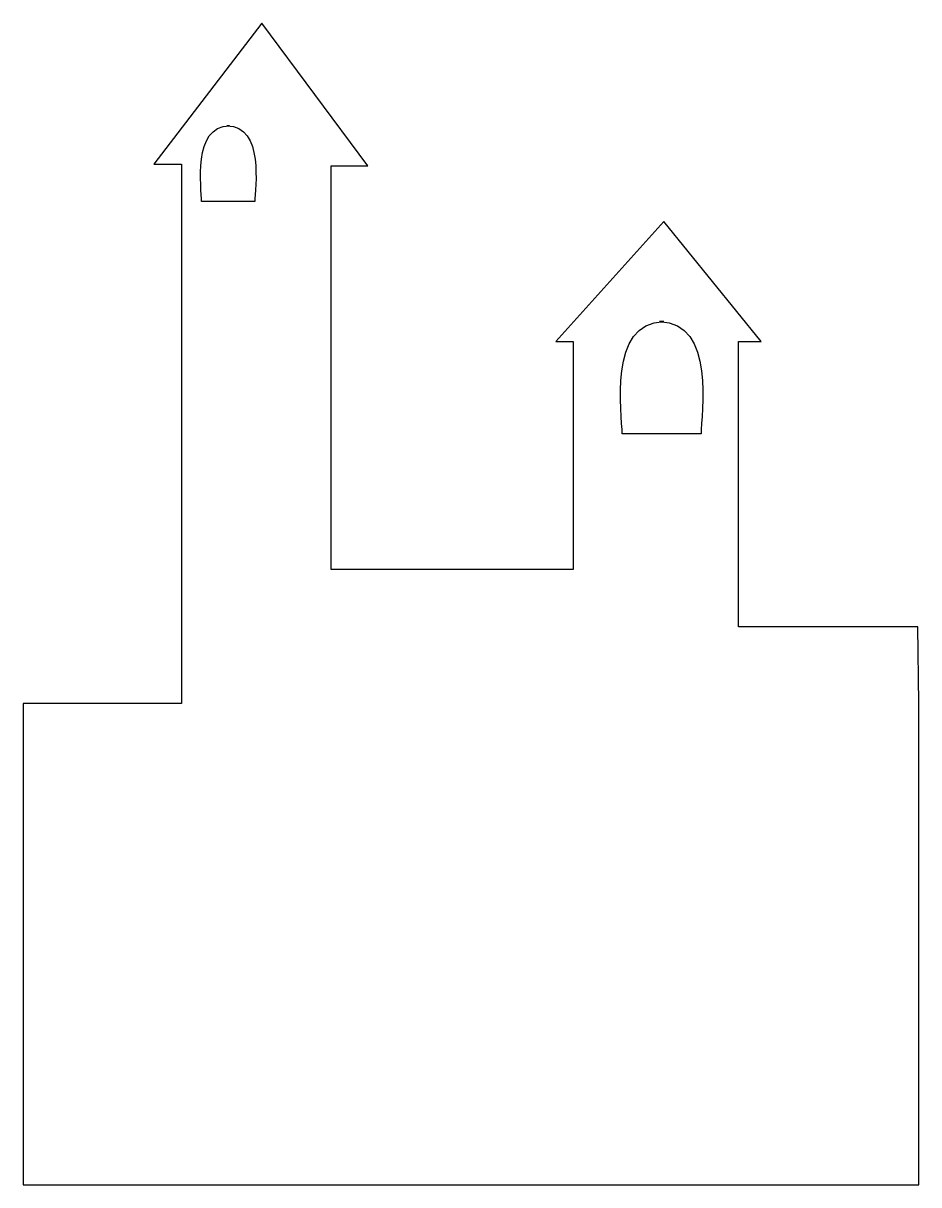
# Model space of a CAD drawing. Header units: centimetres. Extents: x -7.7 to 7.7, y -9.9 to 9.9.
import ezdxf

# ---------------------------------------------------------------- set-up
doc = ezdxf.new("R2010")
doc.units = ezdxf.units.CM
doc.header["$MEASUREMENT"] = 0
doc.layers.add('Camada 1', color=7, linetype='Continuous')

msp = doc.modelspace()

# ---------------------------------------------------------------- linework, layer by layer
at = {"layer": 'Camada 1'}
for points, knots in [([(7.66438, -1.70103), (7.66438, -1.70103), (7.66438, -9.94503), (7.66438, -9.94503), (7.66438, -9.94503), (7.66438, -9.94503), (-7.66438, -9.94503), (-7.66438, -9.94503), (-7.66438, -9.94503), (-7.66438, -9.94503), (-7.66438, -1.70103), (-7.66438, -1.70103), (-7.66438, -1.70103), (-7.66438, -1.70103), (-4.95317, -1.70103), (-4.95317, -1.70103), (-4.95317, -1.70103), (-4.95317, -1.70103), (-4.95317, 7.53176), (-4.95317, 7.53176), (-4.95317, 7.53176), (-4.95317, 7.53176), (-5.42987, 7.53176), (-5.42987, 7.53176), (-5.42987, 7.53176), (-5.42987, 7.53176), (-3.58266, 9.94503), (-3.58266, 9.94503), (-3.58266, 9.94503), (-3.58266, 9.94503), (-1.76526, 7.50197), (-1.76526, 7.50197), (-1.76526, 7.50197), (-1.76526, 7.50197), (-2.39092, 7.50197), (-2.39092, 7.50197), (-2.39092, 7.50197), (-2.39092, 7.50197), (-2.39092, 0.58986), (-2.39092, 0.58986), (-2.39092, 0.58986), (-2.39092, 0.58986), (1.75039, 0.58986), (1.75039, 0.58986), (1.75039, 0.58986), (1.75039, 0.58986), (1.75039, 4.49281), (1.75039, 4.49281), (1.75039, 4.49281), (1.75039, 4.49281), (1.45244, 4.49281), (1.45244, 4.49281), (1.45244, 4.49281), (1.45244, 4.49281), (3.2996, 6.54857), (3.2996, 6.54857), (3.2996, 6.54857), (3.2996, 6.54857), (4.96809, 4.49281), (4.96809, 4.49281), (4.96809, 4.49281), (4.96809, 4.49281), (4.58074, 4.49281), (4.58074, 4.49281), (4.58074, 4.49281), (4.58074, 4.49281), (4.58074, -0.3933), (4.58074, -0.3933), (4.58074, -0.3933), (4.58074, -0.3933), (7.64949, -0.3933), (7.64949, -0.3933), (7.64949, -0.3933), (7.64949, -0.3933), (7.66438, -1.70103), (7.66438, -1.70103)], [0, 0, 0, 0, 0.05, 0.05, 0.05, 0.05, 0.1, 0.1, 0.1, 0.1, 0.15, 0.15, 0.15, 0.15, 0.2, 0.2, 0.2, 0.2, 0.25, 0.25, 0.25, 0.25, 0.3, 0.3, 0.3, 0.3, 0.35, 0.35, 0.35, 0.35, 0.4, 0.4, 0.4, 0.4, 0.45, 0.45, 0.45, 0.45, 0.5, 0.5, 0.5, 0.5, 0.55, 0.55, 0.55, 0.55, 0.6, 0.6, 0.6, 0.6, 0.65, 0.65, 0.65, 0.65, 0.7, 0.7, 0.7, 0.7, 0.75, 0.75, 0.75, 0.75, 0.8, 0.8, 0.8, 0.8, 0.85, 0.85, 0.85, 0.85, 0.9, 0.9, 0.9, 0.9, 1, 1, 1, 1]), ([(-4.15506, 6.89121), (-4.15506, 6.89121), (-3.69934, 6.89121), (-3.69934, 6.89121), (-3.69934, 6.89121), (-3.69934, 7.10706), (-3.53141, 8.18645), (-4.17903, 8.18645), (-4.17903, 8.18645), (-4.17903, 8.18645), (-4.13114, 8.18645), (-4.13114, 8.18645), (-4.13114, 8.18645), (-4.77876, 8.18645), (-4.6108, 7.10708), (-4.6108, 6.89121), (-4.6108, 6.89121), (-4.6108, 6.89121), (-4.15506, 6.89121), (-4.15506, 6.89121)], [0, 0, 0, 0, 0.16666667, 0.16666667, 0.16666667, 0.16666667, 0.33333333, 0.33333333, 0.33333333, 0.33333333, 0.5, 0.5, 0.5, 0.5, 0.66666667, 0.66666667, 0.66666667, 0.66666667, 1, 1, 1, 1]), ([(3.26352, 2.91378), (3.26352, 2.91378), (3.93937, 2.91378), (3.93937, 2.91378), (3.93937, 2.91378), (3.93937, 3.2339), (4.18845, 4.83468), (3.22798, 4.83468), (3.22798, 4.83468), (3.22798, 4.83468), (3.299, 4.83468), (3.299, 4.83468), (3.299, 4.83468), (2.33856, 4.83468), (2.58761, 3.2339), (2.58761, 2.91378), (2.58761, 2.91378), (2.58761, 2.91378), (3.26352, 2.91378), (3.26352, 2.91378)], [0, 0, 0, 0, 0.16666667, 0.16666667, 0.16666667, 0.16666667, 0.33333333, 0.33333333, 0.33333333, 0.33333333, 0.5, 0.5, 0.5, 0.5, 0.66666667, 0.66666667, 0.66666667, 0.66666667, 1, 1, 1, 1])]:
    msp.add_open_spline(points, degree=3, knots=knots, dxfattribs=at)

doc.saveas('drawing.dxf')
